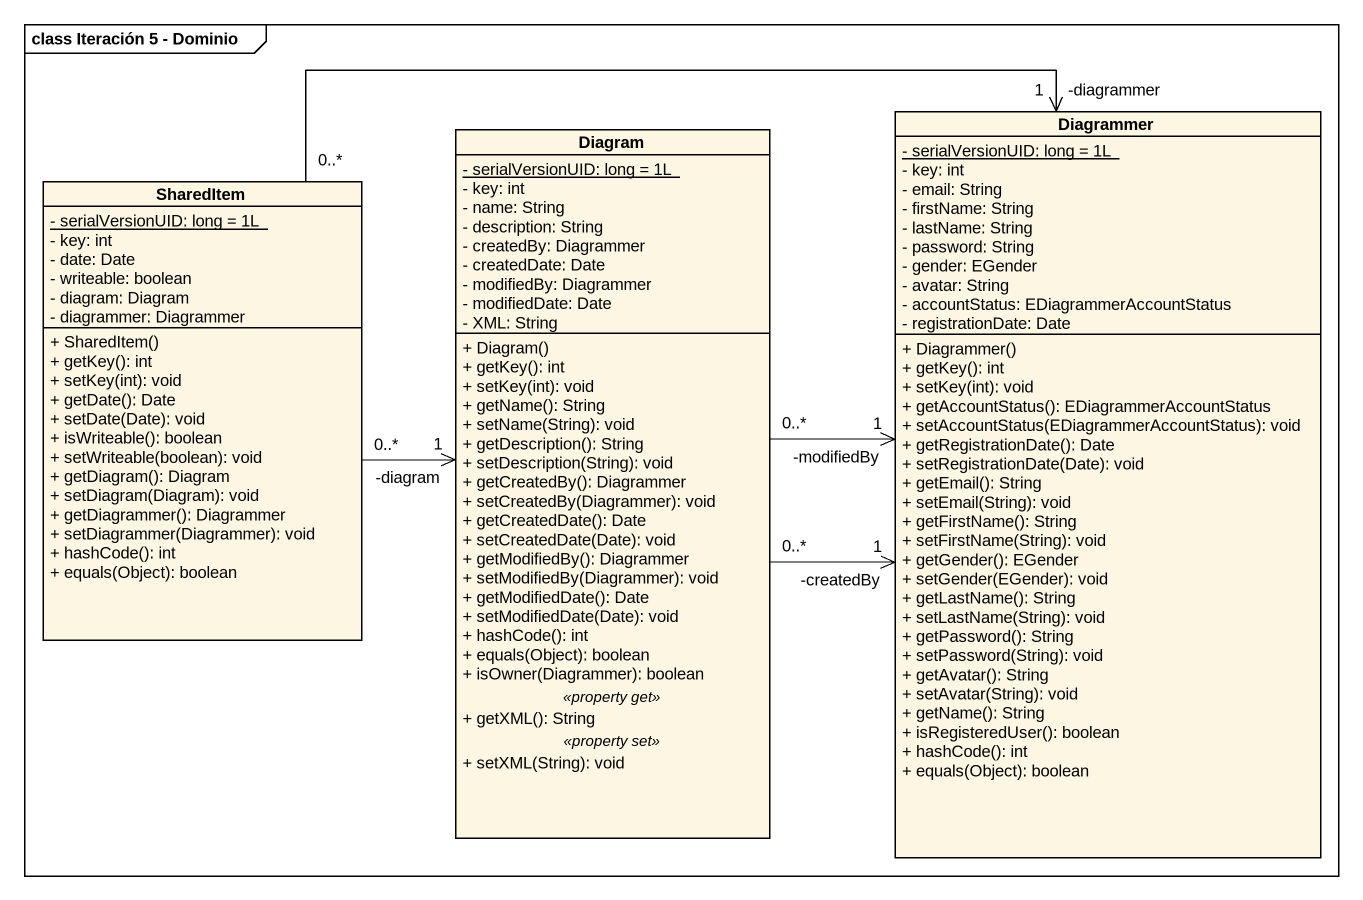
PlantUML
@startuml
mainframe class Iteración 5 - Dominio
hide circle
hide empty members
skinparam classAttributeIconSize 0
class Diagrammer {
  {static} - serialVersionUID: long = 1L
  - key: int
  - email: String
  - firstName: String
  - lastName: String
  - password: String
  - gender: EGender
  - avatar: String
  - accountStatus: EDiagrammerAccountStatus
  - registrationDate: Date
  + Diagrammer()
  + getKey(): int
  + setKey(int): void
  + getAccountStatus(): EDiagrammerAccountStatus
  + setAccountStatus(EDiagrammerAccountStatus): void
  + getRegistrationDate(): Date
  + setRegistrationDate(Date): void
  + getEmail(): String
  + setEmail(String): void
  + getFirstName(): String
  + setFirstName(String): void
  + getGender(): EGender
  + setGender(EGender): void
  + getLastName(): String
  + setLastName(String): void
  + getPassword(): String
  + setPassword(String): void
  + getAvatar(): String
  + setAvatar(String): void
  + getName(): String
  + isRegisteredUser(): boolean
  + hashCode(): int
  + equals(Object): boolean
}
class SharedItem {
  {static} - serialVersionUID: long = 1L
  - key: int
  - date: Date
  - writeable: boolean
  - diagram: Diagram
  - diagrammer: Diagrammer
  + SharedItem()
  + getKey(): int
  + setKey(int): void
  + getDate(): Date
  + setDate(Date): void
  + isWriteable(): boolean
  + setWriteable(boolean): void
  + getDiagram(): Diagram
  + setDiagram(Diagram): void
  + getDiagrammer(): Diagrammer
  + setDiagrammer(Diagrammer): void
  + hashCode(): int
  + equals(Object): boolean
}
class Diagram {
  {static} - serialVersionUID: long = 1L
  - key: int
  - name: String
  - description: String
  - createdBy: Diagrammer
  - createdDate: Date
  - modifiedBy: Diagrammer
  - modifiedDate: Date
  - XML: String
  --
  + Diagram()
  + getKey(): int
  + setKey(int): void
  + getName(): String
  + setName(String): void
  + getDescription(): String
  + setDescription(String): void
  + getCreatedBy(): Diagrammer
  + setCreatedBy(Diagrammer): void
  + getCreatedDate(): Date
  + setCreatedDate(Date): void
  + getModifiedBy(): Diagrammer
  + setModifiedBy(Diagrammer): void
  + getModifiedDate(): Date
  + setModifiedDate(Date): void
  + hashCode(): int
  + equals(Object): boolean
  + isOwner(Diagrammer): boolean
  .. <<property get>> ..
  + getXML(): String
  .. <<property set>> ..
  + setXML(String): void
}
SharedItem "0..*" -right-> "-diagrammer\n1" Diagrammer
SharedItem "0..*" -right-> "-diagram\n1" Diagram
Diagram "0..*" -right-> "-createdBy\n1" Diagrammer
Diagram "0..*" -right-> "-modifiedBy\n1" Diagrammer
@enduml
